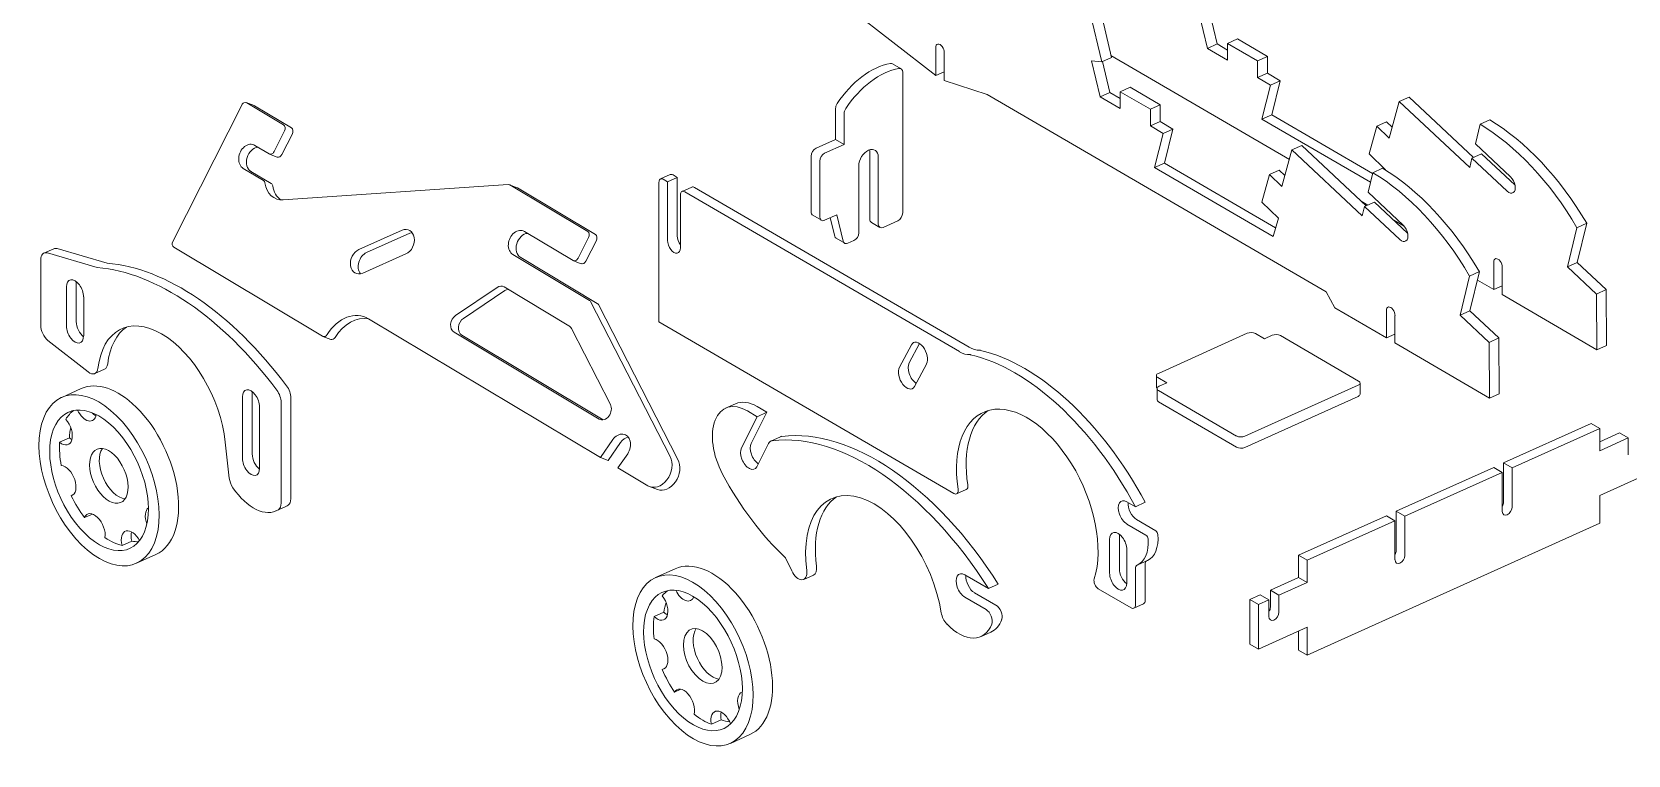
# Model space of a CAD drawing. Header units: millimetres. Extents: x -297 to 307, y 100 to 577.
# Drawn here: x -280.9 to 87.6, y 154 to 321 of the extents above; entities that cross this region are included whole.
import ezdxf

# ---------------------------------------------------------------- set-up
doc = ezdxf.new("R2010")
doc.units = ezdxf.units.MM
doc.header["$MEASUREMENT"] = 0

msp = doc.modelspace()

# ---------------------------------------------------------------- linework, layer by layer
at = {"linetype": 'Continuous', "lineweight": 0, "extrusion": (1.11022e-16, 0.858841, 0.512242)}
for p, q in [((-72.27, 310.9), (-92.09, 326.3)), ((-36.6, 325.3), (-33.95, 314.05)), ((-34.34, 326.32), (-31.7, 315.06)), ((-11.49, 325.5), (-9.54, 317.19)), ((-8.96, 325.32), (-7.29, 318.2)), ((-72.27, 317.34), (-72.27, 310.9)), ((-7.29, 318.2), (-9.54, 317.19)), ((-9.54, 317.19), (-4.89, 314.48)), ((-7.29, 318.2), (-4.89, 316.8)), ((-2.63, 319.36), (-4.89, 318.34)), ((-4.89, 314.48), (-4.89, 318.34)), ((-4.89, 318.34), (2.05, 314.3)), ((-2.63, 319.36), (4.3, 315.32)), ((-82.25, 313.63), (-80.27, 312.47)), ((-70.29, 309.74), (-70.29, 316.18)), ((-33.95, 314.05), (-36.27, 314.33)), ((-36.27, 314.33), (-34.31, 306.02)), ((-31.7, 315.06), (-33.95, 314.05)), ((-33.73, 314.15), (-32.06, 307.03)), ((9.37, 291.54), (-31.81, 315.51)), ((4.3, 315.32), (2.05, 314.3)), ((2.05, 314.3), (2.05, 310.44)), ((4.3, 315.32), (4.3, 311.45)), ((-79.89, 311.68), (-79.89, 279.17)), ((-70.29, 311.79), (-72.27, 310.9)), ((-60.38, 306.55), (-70.29, 309.74)), ((4.3, 311.45), (2.05, 310.44)), ((2.05, 310.44), (5.02, 308.71)), ((4.3, 311.45), (7.28, 309.72)), ((7.28, 309.72), (5.02, 308.71)), ((7.28, 309.72), (5.29, 301.86)), ((17.9, 260.98), (-60.38, 306.55)), ((-32.06, 307.03), (-34.31, 306.02)), ((-34.31, 306.02), (-29.66, 303.31)), ((-32.06, 307.03), (-29.66, 305.64)), ((-27.41, 308.19), (-29.66, 307.17)), ((-29.66, 303.31), (-29.66, 307.17)), ((-29.66, 307.17), (-22.72, 303.14)), ((-27.41, 308.19), (-20.47, 304.15)), ((5.02, 308.71), (3.04, 300.84)), ((37, 305.94), (34.75, 304.92)), ((37, 305.94), (51.85, 292)), ((-248.41, 272.6), (-232.5, 304.09)), ((-229.64, 303.97), (-231.44, 304.66)), ((-231.34, 304.61), (-222.81, 299.5)), ((-229.54, 303.92), (-221.01, 298.81)), ((-95.39, 296.14), (-95.39, 303.32)), ((-20.47, 304.15), (-22.72, 303.14)), ((-22.72, 303.14), (-22.72, 299.27)), ((-20.47, 304.15), (-20.47, 300.29)), ((32.42, 296.43), (34.75, 304.92)), ((34.75, 304.92), (51, 289.68)), ((-93.41, 294.98), (-93.41, 302.17)), ((-20.47, 300.29), (-22.72, 299.27)), ((-22.72, 299.27), (-19.75, 297.54)), ((-20.47, 300.29), (-17.5, 298.56)), ((-17.5, 298.56), (-19.75, 297.54)), ((-17.5, 298.56), (-19.48, 290.69)), ((5.29, 301.86), (3.04, 300.84)), ((3.04, 300.84), (28.09, 286.26)), ((5.29, 301.86), (28.58, 288.31)), ((27.81, 292.86), (29.56, 299.23)), ((31.82, 300.25), (29.56, 299.23)), ((29.56, 299.23), (32.42, 296.43)), ((31.82, 300.25), (33.12, 298.97)), ((52.31, 295.13), (53.39, 299.65)), ((55.65, 300.66), (53.39, 299.65)), ((-222.59, 298.16), (-225.02, 293.35)), ((-220.79, 297.47), (-223.22, 292.66)), ((-99.89, 294.11), (-95.39, 296.14)), ((-97.91, 292.95), (-93.41, 294.98)), ((-95.39, 296.14), (-93.41, 294.98)), ((-19.75, 297.54), (-21.73, 289.68)), ((60.43, 287.5), (52.31, 295.13)), ((-226.18, 292.83), (-229.45, 294.79)), ((-224.28, 292.1), (-226.08, 292.79)), ((-101.02, 279.43), (-101.02, 292.31)), ((-99.04, 278.28), (-99.04, 291.16)), ((-87.51, 277.79), (-87.51, 293.25)), ((-85.52, 276.64), (-85.52, 292.1)), ((7.64, 285.26), (9.98, 293.75)), ((12.23, 294.77), (9.98, 293.75)), ((9.98, 293.75), (26.22, 278.51)), ((12.23, 294.77), (27.08, 280.84)), ((31.6, 289.14), (27.81, 292.86)), ((51, 289.68), (51.52, 291.86)), ((53.77, 292.87), (51.52, 291.86)), ((51.52, 291.86), (59.64, 284.23)), ((53.77, 292.87), (61.44, 285.67)), ((-232.15, 289.46), (-227.5, 286.67)), ((-230.35, 288.77), (-225.69, 285.99)), ((-133.54, 288.05), (-135.79, 287.04)), ((-132.92, 287.97), (-131.93, 287.39)), ((-90.03, 290.07), (-90.03, 274.61)), ((-19.48, 290.69), (-21.73, 289.68)), ((-21.73, 289.68), (5.66, 273.73)), ((-19.48, 290.69), (6.21, 275.74)), ((3.04, 281.7), (4.79, 288.07)), ((7.04, 289.08), (4.79, 288.07)), ((4.79, 288.07), (7.64, 285.26)), ((7.04, 289.08), (8.34, 287.8)), ((27.53, 283.96), (28.62, 288.48)), ((30.87, 289.49), (28.62, 288.48)), ((31.58, 289.07), (31.6, 289.14)), ((-222.91, 282.19), (-170.97, 285.72)), ((-168.9, 285), (-170.7, 285.68)), ((-170.6, 285.64), (-152.62, 274.88)), ((-168.8, 284.95), (-150.82, 274.19)), ((-136.17, 254.04), (-136.17, 286.24)), ((-135.18, 286.96), (-134.18, 286.38)), ((-131.93, 287.39), (-134.18, 286.38)), ((-134.18, 286.38), (-134.18, 272.85)), ((-131.93, 287.39), (-131.93, 273.87)), ((-128.59, 285.17), (-130.84, 284.15)), ((-130.22, 284.07), (-66.8, 247.16)), ((-127.97, 285.09), (-64.55, 248.17)), ((35.66, 276.34), (27.53, 283.96)), ((-131.21, 271.12), (-131.21, 283.36)), ((6.83, 277.98), (3.04, 281.7)), ((27.46, 281.01), (25.97, 281.87)), ((26.22, 278.51), (26.75, 280.69)), ((29, 281.7), (26.75, 280.69)), ((26.75, 280.69), (34.87, 273.07)), ((29, 281.7), (36.67, 274.51)), ((-100.65, 278.64), (-98.67, 277.49)), ((-95.1, 278.76), (-97.91, 277.49)), ((-95.6, 273.83), (-96.63, 278.07)), ((-93.62, 272.67), (-95.1, 278.76)), ((-87.13, 277), (-85.15, 275.85)), ((-81.02, 277.38), (-84.4, 275.86)), ((5.66, 273.73), (6.83, 277.98)), ((35.87, 276.11), (33.47, 277.51)), ((78.02, 276.8), (75.77, 275.78)), ((78.02, 276.8), (75.85, 267.76)), ((-205.46, 270.73), (-195.47, 275.18)), ((-203.65, 270.04), (-193.66, 274.49)), ((-155.99, 268.21), (-167.2, 274.92)), ((-152.4, 273.54), (-154.83, 268.73)), ((-150.6, 272.85), (-153.03, 268.04)), ((-95.26, 273.34), (-93.28, 272.18)), ((-91.15, 272.81), (-92.53, 272.19)), ((75.77, 275.78), (73.6, 266.74)), ((-275.89, 270.93), (-278.14, 269.91)), ((-277.34, 269.94), (-265.84, 266.56)), ((-275.09, 270.96), (-263.59, 267.57)), ((-213.84, 250.71), (-248.19, 271.26)), ((-194.57, 269.73), (-204.56, 265.28)), ((-169.89, 269.58), (-152.21, 259)), ((-278.89, 253.27), (-278.89, 268.33)), ((-168.09, 268.89), (-150.41, 258.31)), ((-154.09, 267.47), (-155.9, 268.16)), ((53.25, 265.63), (50.99, 264.62)), ((53.25, 265.63), (51.07, 256.59)), ((56.55, 267.81), (56.55, 261.5)), ((58.53, 260.34), (58.53, 266.65)), ((75.85, 267.76), (73.6, 266.74)), ((73.6, 266.74), (80.29, 260.46)), ((75.85, 267.76), (82.54, 261.48)), ((-272.95, 253.09), (-272.95, 262.11)), ((-270.7, 254.11), (-270.7, 263.12)), ((-183.11, 255.53), (-173.54, 261.96)), ((-171.89, 262.09), (-156.95, 253.15)), ((50.99, 264.62), (48.82, 255.57)), ((56.55, 261.5), (52.78, 263.69)), ((58.53, 262.39), (56.55, 261.5)), ((-268.98, 259.8), (-268.98, 250.78)), ((-181.31, 254.84), (-171.73, 261.27)), ((-151.95, 258.71), (-133.59, 222.98)), ((-150.15, 258.03), (-131.78, 222.29)), ((19.89, 257.25), (17.9, 260.98)), ((80.33, 247.55), (58.53, 260.34)), ((82.54, 261.48), (80.29, 260.46)), ((80.29, 260.46), (80.33, 247.55)), ((82.54, 261.48), (82.59, 248.57)), ((-149.66, 222.73), (-203.2, 254.76)), ((31.78, 250.33), (19.89, 257.25)), ((31.78, 256.64), (31.78, 250.33)), ((33.76, 249.18), (33.76, 255.49)), ((51.07, 256.59), (48.82, 255.57)), ((48.82, 255.57), (55.51, 249.3)), ((51.07, 256.59), (57.76, 250.31)), ((-211.94, 249.97), (-213.74, 250.66)), ((-149.95, 231.59), (-183.48, 251.65)), ((-149.02, 231.42), (-181.68, 250.97)), ((-156.39, 252.53), (-147.37, 234.98)), ((-68.08, 214.4), (-136.17, 254.04)), ((-20.87, 242.15), (-0.38, 251.39)), ((1.53, 251.33), (3.61, 250.12)), ((3.61, 250.12), (5.41, 250.93)), ((7.31, 250.87), (25.35, 240.37)), ((33.76, 251.22), (31.78, 250.33)), ((-267.96, 242.46), (-277.22, 249.76)), ((-80.67, 243.56), (-77.88, 248.76)), ((-78.42, 244.57), (-76.02, 249.04)), ((55.56, 236.38), (33.76, 249.18)), ((57.76, 250.31), (55.51, 249.3)), ((55.51, 249.3), (55.56, 236.38)), ((57.76, 250.31), (57.81, 237.4)), ((82.59, 248.57), (80.33, 247.55)), ((-74.38, 244.3), (-77.17, 239.1)), ((-264.16, 243.1), (-266.41, 242.08)), ((-21.33, 241.63), (-21.33, 239.06)), ((-20.99, 241.18), (-18.91, 239.97)), ((-20.72, 239.15), (-18.91, 239.97)), ((25.69, 239.91), (25.69, 237.34)), ((-274.05, 236.6), (-269.55, 238.63)), ((-232.32, 222.53), (-232.32, 236.7)), ((-230.07, 223.55), (-230.07, 237.72)), ((-221.15, 236.46), (-221.15, 213.19)), ((-21.17, 238.63), (-21.17, 236.06)), ((-20.84, 238.18), (-2.8, 227.68)), ((-0.9, 227.62), (25.23, 239.39)), ((-0.9, 225.04), (25.23, 236.82)), ((57.81, 237.4), (55.56, 236.38)), ((-228.36, 234.4), (-228.36, 220.23)), ((-223.4, 235.45), (-223.4, 212.18)), ((-118.53, 235.13), (-120.78, 234.11)), ((-115.76, 233.47), (-113.48, 232.14)), ((-111.23, 233.16), (-114.87, 225.98)), ((-113.51, 234.48), (-111.23, 233.16)), ((-111.23, 233.16), (-113.48, 232.14)), ((-20.84, 235.6), (-2.8, 225.1)), ((-113.48, 232.14), (-117.13, 224.97)), ((79.07, 230.6), (58.8, 221.46)), ((81.05, 229.44), (60.79, 220.31)), ((81.05, 229.44), (79.07, 230.6)), ((81.05, 224.29), (81.05, 229.44)), ((-274.53, 226.24), (-272.28, 227.25)), ((-235.38, 217.98), (-236.28, 226.27)), ((-146.82, 226.85), (-149.66, 222.73)), ((-145.02, 226.16), (-147.86, 222.04)), ((-113.6, 220.57), (-110.85, 225.97)), ((-108.07, 227.52), (-110.32, 226.51)), ((85.59, 228.38), (81.05, 226.34)), ((87.57, 227.23), (81.05, 224.29)), ((87.57, 227.23), (85.59, 228.38)), ((87.57, 227.23), (87.57, 223.36)), ((-147.86, 222.04), (-149.66, 222.73)), ((-145.63, 220.32), (-143.38, 223.58)), ((60.79, 220.31), (58.8, 221.46)), ((58.8, 221.46), (58.8, 212.44)), ((-138.75, 216.21), (-145.63, 220.32)), ((56.55, 220.44), (34.03, 210.29)), ((58.53, 219.29), (36.01, 209.14)), ((58.53, 219.29), (56.55, 220.44)), ((58.53, 219.29), (58.53, 210.27)), ((60.79, 220.31), (60.79, 211.29)), ((81.05, 213.98), (92.32, 219.06)), ((-271.83, 213.88), (-271.55, 214.01)), ((-136.54, 215.32), (-138.34, 216)), ((-65.21, 215.34), (-67.46, 214.32)), ((81.05, 207.54), (81.05, 213.98)), ((-222.29, 211.4), (-224.54, 210.39)), ((-26.17, 211.36), (-28.15, 212.51)), ((-23.92, 212.37), (-26.17, 211.36)), ((36.01, 209.14), (34.03, 210.29)), ((34.03, 210.29), (34.03, 201.27)), ((-268.77, 208.83), (-266.93, 209.66)), ((-28.15, 207.36), (-23.73, 204.78)), ((-25.9, 208.37), (-21.48, 205.8)), ((11.51, 200.14), (31.78, 209.28)), ((13.49, 198.99), (33.76, 208.12)), ((13.49, 177.09), (81.05, 207.54)), ((33.76, 208.12), (31.78, 209.28)), ((33.76, 208.12), (33.76, 199.11)), ((36.01, 209.14), (36.01, 200.12)), ((-260.11, 202.42), (-257.86, 203.43)), ((-32.12, 196.05), (-32.12, 203.78)), ((-29.87, 197.06), (-29.87, 204.79)), ((-256.79, 198.31), (-252.29, 200.34)), ((-105.5, 196.52), (-106.93, 199.56)), ((-28.15, 201.47), (-28.15, 193.74)), ((13.49, 198.99), (11.51, 200.14)), ((11.51, 194.99), (11.51, 200.14)), ((-136.94, 195), (-132.44, 197.03)), ((-100.5, 195.58), (-102.75, 194.56)), ((-60.08, 192.44), (-65.58, 195.64)), ((-26.17, 197.06), (-26.17, 188.72)), ((-23.36, 198.95), (-25.61, 197.93)), ((-23.92, 198.08), (-23.92, 189.74)), ((13.49, 193.83), (13.49, 198.99)), ((-57.83, 193.46), (-60.08, 192.44)), ((-27.16, 188.01), (-34.74, 192.42)), ((4.99, 192.05), (11.51, 194.99)), ((4.99, 192.05), (4.99, 188.19)), ((6.97, 190.9), (4.99, 192.05)), ((6.97, 190.9), (13.49, 193.83)), ((13.49, 193.83), (11.51, 194.99)), ((-65.58, 190.49), (-60.63, 187.61)), ((-63.33, 191.5), (-58.38, 188.62)), ((-24.3, 188.95), (-26.55, 187.93)), ((0.25, 189.91), (2.66, 191)), ((2.23, 188.76), (0.25, 189.91)), ((0.25, 179.61), (0.25, 189.91)), ((2.23, 188.76), (4.65, 189.85)), ((2.23, 178.45), (2.23, 188.76)), ((4.65, 189.85), (2.66, 191)), ((4.65, 189.85), (4.65, 185.98)), ((6.97, 190.9), (6.97, 187.03)), ((-137.28, 185.97), (-135.03, 186.99)), ((-59.56, 182.37), (-61.81, 181.36)), ((13.49, 183.53), (2.23, 178.45)), ((11.51, 178.24), (11.51, 182.63)), ((13.49, 177.09), (13.49, 183.53)), ((2.23, 178.45), (0.25, 179.61)), ((13.49, 177.09), (11.51, 178.24)), ((-135.39, 173.8), (-134.74, 174.09)), ((-132.58, 168.52), (-131.08, 169.2)), ((-124.07, 161.13), (-121.82, 162.14)), ((-119.68, 156.71), (-115.18, 158.74))]:
    msp.add_line(p, q, dxfattribs=at)
at = {"linetype": 'Continuous', "lineweight": 0}
for centre, major_axis, ratio, start_param, end_param in [((-71.28, 316.76), (-0.62, 1.37), 0.567369, -2.242164, 0.899429), ((53.21, 254.67), (21.57, -47.86), 0.567369, 1.762081, 2.464912), ((55.46, 255.68), (21.57, -47.86), 0.567369, 1.762081, 2.464912), ((-230.8, 292.13), (1.07, 2.8), 0.765394, -0.134021, 3.007572), ((-229, 291.44), (1.07, 2.8), 0.765394, 0.344561, 3.007572), ((-87.78, 291.08), (1.51, 2.59), 0.644749, -0.836416, 2.305176), ((-89.76, 292.23), (1.51, 2.59), 0.644749, -0.836416, -0.634513), ((28.44, 243.5), (21.57, -47.86), 0.567369, 1.762081, 2.464912), ((30.69, 244.51), (21.57, -47.86), 0.567369, 1.762081, 2.464912), ((60.04, 285.87), (0.92, -2.05), 0.567369, -0.938855, 2.202738), ((-222.31, 288.17), (-2.19, -5.74), 0.765394, -0.933204, 0.339831), ((-220.5, 287.48), (-2.19, -5.74), 0.765394, -0.933204, -0.206589), ((-168.55, 272.25), (1.07, 2.8), 0.765394, -0.134021, 3.007572), ((-166.74, 271.56), (1.07, 2.8), 0.765394, 0.344561, 3.007572), ((-132.7, 271.99), (0.92, -2.05), 0.567369, -2.242164, 0.899429), ((-130.45, 273), (0.92, -2.05), 0.567369, -2.242164, -1.212582), ((35.26, 274.7), (0.92, -2.05), 0.567369, -0.938855, 2.202738), ((57.54, 267.23), (-0.62, 1.37), 0.567369, -2.242164, 0.899429), ((-250.98, 231.93), (-9.25, 20.51), 0.567369, -2.091735, 0.753314), ((-207.24, 246.76), (3.21, 8.41), 0.765394, -0.134021, 1.332587), ((-205.43, 246.07), (3.21, 8.41), 0.765394, 0.14052, 1.332587), ((32.77, 256.06), (-0.62, 1.37), 0.567369, -2.242164, 0.899429), ((-248.73, 232.94), (-9.25, 20.51), 0.567369, 0.09691, 0.753314), ((-66.8, 254.36), (3.45, -7.65), 0.567369, -0.671368, -0.221196), ((-64.55, 255.38), (3.45, -7.65), 0.567369, -0.671368, -0.221196), ((-260.92, 219.48), (-8.63, 19.14), 0.567369, -0.967327, 0), ((-19.98, 241.63), (-1.35, 0), 0.512242, -0.84915, 0.721647), ((24.34, 239.91), (1.35, 0), 0.512242, -0.84915, 0.721647), ((-265.42, 217.45), (-8.63, 19.14), 0.567369, -0.9673266701833629, 5.315858636996223), ((-19.98, 239.06), (-1.35, 0), 0.512242, 0, 0.505106), ((-19.82, 238.63), (-1.35, 0), 0.512242, -0.84915, 0.721647), ((-19.82, 236.06), (-1.35, 0), 0.512242, 0, 0.721647), ((24.34, 237.34), (1.35, 0), 0.512242, -0.84915, 0), ((-265.42, 217.45), (-7.09, 15.73), 0.567369, -0.9673266701833647, 5.315858636996222), ((-263.17, 218.47), (-7.09, 15.73), 0.567369, 0.126544, 0.385648), ((-268.53, 234.66), (1.54, -3.42), 0.567369, -1.53805, 0.708014), ((-266.28, 235.68), (1.54, -3.42), 0.567369, -0.985371, -0.619402), ((-260.92, 219.48), (8.63, -19.14), 0.567369, 0, 2.174266), ((-51.13, 210.6), (-10.17, 22.56), 0.567369, -2.574285, 1.112808), ((-48.88, 211.62), (-10.17, 22.56), 0.567369, 0.088076, 1.112808), ((-274.07, 229.13), (1.54, -3.42), 0.567369, -0.858416, 2.065355), ((-260.92, 219.48), (7.09, -15.73), 0.567369, -2.492901, -2.320301), ((-259.85, 230.7), (1.54, -3.42), 0.567369, -1.176494, -0.99425), ((-145.1, 225.21), (1.07, 2.8), 0.765394, -1.87935, 1.262243), ((-263.17, 218.47), (7.09, -15.73), 0.567369, -2.320301, -1.970547), ((-271.82, 230.15), (1.54, -3.42), 0.567369, -0.858416, -0.619402), ((-263.17, 218.47), (-2.77, 6.15), 0.567369, -0.9673266701833585, 5.315858636996228), ((-260.92, 219.48), (-2.77, 6.15), 0.567369, 0.328398, 2.813195), ((-143.3, 224.53), (-1.07, -2.8), 0.765394, -2.707693, -1.87935), ((-115.36, 222.77), (1.23, -2.73), 0.567369, -2.713403, 0.42819), ((-113.11, 223.78), (1.23, -2.73), 0.567369, -2.713403, -0.733974), ((-1.79, 228.14), (1.35, 0), 0.512242, -2.419946, -0.84915), ((-1.79, 225.56), (1.35, 0), 0.512242, -2.419946, -0.84915), ((-273.23, 217.36), (1.54, -3.42), 0.567369, -0.073018, 2.850753), ((-263.17, 218.47), (7.09, -15.73), 0.567369, -1.534903, -1.185148), ((-86.45, 191.35), (-9.86, 21.88), 0.567369, -2.021562, 1.08422), ((-266.49, 206.23), (-1.54, 3.42), 0.567369, -2.429212, 0.494559), ((-252.27, 207.8), (-1.54, 3.42), 0.567369, 0.117983, 1.448607), ((-84.2, 192.37), (-9.86, 21.88), 0.567369, 0.090836, 1.08422), ((-28.15, 209.94), (-1.23, 2.73), 0.567369, -0.671368, 2.470225), ((-25.9, 210.95), (1.23, -2.73), 0.567369, -2.339481, -0.671368), ((57.68, 211.93), (0.75, 1.3), 0.644749, -1.543945, -0.836416), ((59.66, 210.78), (-0.75, -1.3), 0.644749, -0.836416, 2.305176), ((-260.92, 219.48), (7.09, -15.73), 0.567369, -1.105155, -1.065589), ((-263.17, 218.47), (7.09, -15.73), 0.567369, -0.749505, -0.39975), ((-257.81, 202.27), (-1.54, 3.42), 0.567369, -1.452426, 1.279957), ((-255.56, 203.29), (1.54, -3.42), 0.567369, -2.52219, -1.861636), ((-260.92, 219.48), (7.09, -15.73), 0.567369, -0.39975, -0.255173), ((-128.31, 175.86), (-8.63, 19.14), 0.567369, -1.063164, 5.220021), ((-123.81, 177.89), (-8.63, 19.14), 0.567369, -1.063164, 0), ((-65.58, 193.07), (-1.23, 2.73), 0.567369, -0.671368, 2.470225), ((-63.33, 194.08), (1.23, -2.73), 0.567369, -2.339481, -0.671368), ((-25.18, 196.49), (-0.62, 1.37), 0.567369, -0.032513, 0.899429), ((-22.93, 197.5), (-0.62, 1.37), 0.567369, 0.088653, 0.899429), ((-128.31, 175.86), (-7.09, 15.73), 0.567369, -1.063164, 5.220021), ((-126.06, 176.87), (-7.09, 15.73), 0.567369, 0.126544, 0.289811), ((-130.43, 193.1), (1.54, -3.42), 0.567369, -1.521236, 0.519223), ((-136.59, 188.66), (1.54, -3.42), 0.567369, -0.954253, 1.969518), ((-123.81, 177.89), (7.09, -15.73), 0.567369, -2.592221, -2.416139), ((-123.81, 177.89), (8.63, -19.14), 0.567369, 0, 2.078429), ((-126.06, 176.87), (7.09, -15.73), 0.567369, -2.416139, -2.066384), ((-134.34, 189.68), (1.54, -3.42), 0.567369, -0.954253, -0.619402), ((-136.58, 177.32), (1.54, -3.42), 0.567369, -0.168855, 2.754916), ((-126.06, 176.87), (-2.77, 6.15), 0.567369, -1.063164, 5.220021), ((-123.81, 177.89), (-2.77, 6.15), 0.567369, 0.328398, 2.813195), ((-126.06, 176.87), (7.09, -15.73), 0.567369, -1.630741, -1.280986), ((-130.41, 165.71), (-1.54, 3.42), 0.567369, -2.52505, 0.398721), ((-115.53, 165.09), (-1.54, 3.42), 0.567369, -0.070564, 1.473836), ((-126.06, 176.87), (7.09, -15.73), 0.567369, -0.845342, -0.495588), ((-121.69, 160.65), (-1.54, 3.42), 0.567369, -1.659153, 1.18412), ((-119.44, 161.66), (1.54, -3.42), 0.567369, -2.52219, -1.957473), ((-123.81, 177.89), (7.09, -15.73), 0.567369, -0.495588, -0.314663)]:
    msp.add_ellipse(centre, major_axis=major_axis, ratio=ratio, start_param=start_param, end_param=end_param, dxfattribs=at)
at = {"linetype": 'Continuous', "lineweight": 0, "extrusion": (-1.04182e-16, 3.17569e-16, -1)}
for centre, major_axis, start_param, end_param in [((-85.82, 297.26), (9.06, 15.56), -1.483894, -0.504554), ((-83.84, 296.11), (9.06, 15.56), -1.483894, -0.504554), ((-92.53, 273.48), (-0.75, -1.3), -0.73438, 0.591438)]:
    msp.add_ellipse(centre, major_axis=major_axis, ratio=0.644749, start_param=start_param, end_param=end_param, dxfattribs=at)
at = {"linetype": 'Continuous', "lineweight": 0, "extrusion": (-1.80084e-16, 2.9752e-16, -1)}
msp.add_ellipse((-83, 312.33), major_axis=(0.75, 1.3), ratio=0.644749, start_param=-0.504554, end_param=0, dxfattribs=at)
at = {"linetype": 'Continuous', "lineweight": 0, "extrusion": (-8.41335e-17, 2.41667e-16, -1)}
msp.add_ellipse((-81.02, 311.18), major_axis=(0.75, 1.3), ratio=0.644749, start_param=-0.504554, end_param=0.836416, dxfattribs=at)
at = {"linetype": 'Continuous', "lineweight": 0, "extrusion": (4.57341e-17, 4.19554e-17, -1)}
msp.add_ellipse((-231.81, 303.68), major_axis=(0.373, 0.976), ratio=0.765394, start_param=-1.436776, end_param=0.134021, dxfattribs=at)
at = {"linetype": 'Continuous', "lineweight": 0, "extrusion": (1.37202e-16, 1.25866e-16, -1)}
msp.add_ellipse((-230.01, 302.99), major_axis=(0.373, 0.976), ratio=0.765394, start_param=0, end_param=0.134021, dxfattribs=at)
at = {"linetype": 'Continuous', "lineweight": 0, "extrusion": (-1.36047e-16, 2.07656e-16, -1)}
for centre in [(-94.26, 303.83), (-92.28, 302.67)]:
    msp.add_ellipse(centre, major_axis=(0.75, 1.3), ratio=0.644749, start_param=-2.305176, end_param=-1.483894, dxfattribs=at)
at = {"linetype": 'Continuous', "lineweight": 0, "extrusion": (1.76813e-16, 2.29582e-16, -1)}
for centre in [(-223.28, 298.57), (-221.48, 297.89)]:
    msp.add_ellipse(centre, major_axis=(0.373, 0.976), ratio=0.765394, start_param=0.134021, end_param=1.704817, dxfattribs=at)
at = {"linetype": 'Continuous', "lineweight": 0, "extrusion": (2.73626e-17, 2.27237e-16, -1)}
for centre, start_param, end_param in [((-225.71, 293.76), -1.436776, 0.134021), ((-223.91, 293.07), -1.436776, 0), ((-211.57, 250.95), -1.332587, 0)]:
    msp.add_ellipse(centre, major_axis=(-0.373, -0.976), ratio=0.765394, start_param=start_param, end_param=end_param, dxfattribs=at)
at = {"linetype": 'Continuous', "lineweight": 0, "extrusion": (1.57555e-17, 2.47753e-16, -1)}
for centre in [(-99.89, 292.82), (-97.91, 291.67)]:
    msp.add_ellipse(centre, major_axis=(0.75, 1.3), ratio=0.644749, start_param=-2.305176, end_param=-0.73438, dxfattribs=at)
at = {"linetype": 'Continuous', "lineweight": 0, "extrusion": (6.05739e-17, 2.70865e-16, -1)}
msp.add_ellipse((-132.92, 286.68), major_axis=(-0.62, 1.37), ratio=0.567369, start_param=0, end_param=0.671368, dxfattribs=at)
at = {"linetype": 'Continuous', "lineweight": 0, "extrusion": (-9.00345e-17, 1.53229e-16, -1)}
for centre in [(-227.97, 285.75), (-226.16, 285.06)]:
    msp.add_ellipse(centre, major_axis=(0.373, 0.976), ratio=0.765394, start_param=0.134021, end_param=0.933204, dxfattribs=at)
at = {"linetype": 'Continuous', "lineweight": 0, "extrusion": (1.36813e-17, 1.13618e-16, -1)}
msp.add_ellipse((-171.07, 284.71), major_axis=(0.373, 0.976), ratio=0.765394, start_param=-0.339831, end_param=0.134021, dxfattribs=at)
at = {"linetype": 'Continuous', "lineweight": 0, "extrusion": (-7.02294e-17, 2.05087e-16, -1)}
msp.add_ellipse((-169.27, 284.02), major_axis=(0.373, 0.976), ratio=0.765394, start_param=0, end_param=0.134021, dxfattribs=at)
at = {"linetype": 'Continuous', "lineweight": 0, "extrusion": (1.06198e-16, 1.69651e-16, -1)}
for centre, major_axis, start_param, end_param in [((-135.18, 285.67), (-0.62, 1.37), -0.899429, 0.671368), ((-228.09, 236.56), (-1.23, 2.73), -0.899429, -0.81203), ((-233.42, 217.22), (-1.23, 2.73), -1.869642, -1.049858), ((-24.91, 190.31), (0.62, -1.37), -0.899429, 0)]:
    msp.add_ellipse(centre, major_axis=major_axis, ratio=0.567369, start_param=start_param, end_param=end_param, dxfattribs=at)
at = {"linetype": 'Continuous', "lineweight": 0, "extrusion": (2.40191e-16, 4.12721e-16, -1)}
for centre, major_axis, start_param, end_param in [((-130.22, 282.78), (-0.62, 1.37), -0.899429, 0.671368), ((-248.45, 198.39), (-29.8, 66.12), 0.299799, 1.197493), ((-246.2, 199.41), (-29.8, 66.12), 0.299799, 1.197493)]:
    msp.add_ellipse(centre, major_axis=major_axis, ratio=0.567369, start_param=start_param, end_param=end_param, dxfattribs=at)
at = {"linetype": 'Continuous', "lineweight": 0, "extrusion": (1.0869e-16, 2.31664e-16, -1)}
for centre, major_axis, start_param, end_param in [((-127.97, 283.8), (-0.62, 1.37), 0, 0.671368), ((-61.71, 246.07), (-0.62, 1.37), 0.221196, 0.408105), ((-63.96, 245.06), (-0.62, 1.37), 0.221196, 0.408105), ((-229.78, 222.01), (5.24, -11.62), -0.079644, 1.27195), ((-68.08, 215.69), (0.62, -1.37), -1.112808, 0.671368)]:
    msp.add_ellipse(centre, major_axis=major_axis, ratio=0.567369, start_param=start_param, end_param=end_param, dxfattribs=at)
at = {"linetype": 'Continuous', "lineweight": 0, "extrusion": (-4.00973e-17, 1.51803e-16, -1)}
msp.add_ellipse((-99.89, 279.94), major_axis=(-0.75, -1.3), ratio=0.644749, start_param=0, end_param=0.836416, dxfattribs=at)
at = {"linetype": 'Continuous', "lineweight": 0, "extrusion": (-6.0146e-17, 2.27704e-16, -1)}
msp.add_ellipse((-97.91, 278.78), major_axis=(-0.75, -1.3), ratio=0.644749, start_param=-0.73438, end_param=0.836416, dxfattribs=at)
at = {"linetype": 'Continuous', "lineweight": 0, "extrusion": (-1.39986e-16, 1.45717e-16, -1)}
msp.add_ellipse((-86.38, 278.3), major_axis=(-0.75, -1.3), ratio=0.644749, start_param=0, end_param=0.836416, dxfattribs=at)
at = {"linetype": 'Continuous', "lineweight": 0, "extrusion": (-3.22196e-17, 2.75679e-16, -1)}
msp.add_ellipse((-84.4, 277.14), major_axis=(-0.75, -1.3), ratio=0.644749, start_param=-0.73438, end_param=0.836416, dxfattribs=at)
at = {"linetype": 'Continuous', "lineweight": 0, "extrusion": (-1.08121e-16, 2.55631e-16, -1)}
msp.add_ellipse((-81.02, 278.67), major_axis=(-0.75, -1.3), ratio=0.644749, start_param=-2.305176, end_param=-0.73438, dxfattribs=at)
at = {"linetype": 'Continuous', "lineweight": 0, "extrusion": (1.63131e-16, 1.15963e-16, -1)}
msp.add_ellipse((-195.02, 272.45), major_axis=(1.07, 2.8), ratio=0.765394, start_param=-0.651377, end_param=2.490215, dxfattribs=at)
at = {"linetype": 'Continuous', "lineweight": 0, "extrusion": (3.49201e-17, 4.02616e-16, -1)}
msp.add_ellipse((-193.21, 271.76), major_axis=(1.07, 2.8), ratio=0.765394, start_param=-0.651377, end_param=-0.4339, dxfattribs=at)
at = {"linetype": 'Continuous', "lineweight": 0, "extrusion": (2.40918e-16, 8.62558e-17, -1)}
for centre in [(-153.09, 273.95), (-151.29, 273.26)]:
    msp.add_ellipse(centre, major_axis=(0.373, 0.976), ratio=0.765394, start_param=0.134021, end_param=1.704817, dxfattribs=at)
at = {"linetype": 'Continuous', "lineweight": 0, "extrusion": (7.98403e-17, 8.19869e-17, -1)}
msp.add_ellipse((-94.51, 274.63), major_axis=(-0.75, -1.3), ratio=0.644749, start_param=0, end_param=0.591438, dxfattribs=at)
at = {"linetype": 'Continuous', "lineweight": 0, "extrusion": (-1.1206e-16, 1.93692e-16, -1)}
for centre, end_param in [((-91.15, 274.1), -0.73438), ((34.89, 199.61), 0.836416)]:
    msp.add_ellipse(centre, major_axis=(-0.75, -1.3), ratio=0.644749, start_param=-2.305176, end_param=end_param, dxfattribs=at)
at = {"linetype": 'Continuous', "lineweight": 0, "extrusion": (5.80823e-17, 2.08852e-16, -1)}
msp.add_ellipse((-276.91, 267.18), major_axis=(-1.23, 2.73), ratio=0.567369, start_param=-0.899429, end_param=0.453617, dxfattribs=at)
at = {"linetype": 'Continuous', "lineweight": 0, "extrusion": (7.47494e-18, 1.8604e-16, -1)}
msp.add_ellipse((-274.66, 268.19), major_axis=(-1.23, 2.73), ratio=0.567369, start_param=0, end_param=0.453617, dxfattribs=at)
at = {"linetype": 'Continuous', "lineweight": 0, "extrusion": (-4.69014e-18, 2.989e-16, -1)}
msp.add_ellipse((-247.72, 272.19), major_axis=(-0.373, -0.976), ratio=0.765394, start_param=0.134021, end_param=1.704817, dxfattribs=at)
at = {"linetype": 'Continuous', "lineweight": 0, "extrusion": (1.31078e-16, 1.87627e-16, -1)}
for centre, major_axis, start_param, end_param in [((-205.01, 268.01), (-1.07, -2.8), -0.651377, 2.490215), ((-134.93, 219.52), (-1.61, -4.2), -2.539815, 0)]:
    msp.add_ellipse(centre, major_axis=major_axis, ratio=0.765394, start_param=start_param, end_param=end_param, dxfattribs=at)
at = {"linetype": 'Continuous', "lineweight": 0, "extrusion": (9.14682e-17, 8.39107e-17, -1)}
msp.add_ellipse((-203.21, 267.32), major_axis=(1.07, 2.8), ratio=0.765394, start_param=-2.707693, end_param=-0.651377, dxfattribs=at)
at = {"linetype": 'Continuous', "lineweight": 0, "extrusion": (1.11273e-16, 1.35769e-16, -1)}
for centre, major_axis, start_param, end_param in [((-155.52, 269.14), (-0.373, -0.976), -1.436776, 0.134021), ((-172.9, 260.09), (0.8, 2.1), -0.82605, 0.134021), ((-171.1, 259.4), (0.8, 2.1), -0.82605, -0.420413)]:
    msp.add_ellipse(centre, major_axis=major_axis, ratio=0.765394, start_param=start_param, end_param=end_param, dxfattribs=at)
at = {"linetype": 'Continuous', "lineweight": 0, "extrusion": (-3.81766e-17, 1.33424e-16, -1)}
msp.add_ellipse((-153.72, 268.45), major_axis=(-0.373, -0.976), ratio=0.765394, start_param=-1.436776, end_param=0, dxfattribs=at)
at = {"linetype": 'Continuous', "lineweight": 0, "extrusion": (3.33931e-16, 2.72305e-16, -1)}
for centre, major_axis in [((-270.97, 260.95), (-1.23, 2.73)), ((-270.97, 251.94), (1.23, -2.73)), ((-30.14, 202.62), (-1.23, 2.73))]:
    msp.add_ellipse(centre, major_axis=major_axis, ratio=0.567369, start_param=-0.899429, end_param=2.242164, dxfattribs=at)
at = {"linetype": 'Continuous', "lineweight": 0, "extrusion": (3.06136e-16, 1.98885e-16, -1)}
for centre, major_axis, start_param, end_param in [((-268.71, 261.97), (-1.23, 2.73), -0.899429, -0.81203), ((-228.09, 222.39), (-1.23, 2.73), -2.329562, -0.899429), ((-27.32, 207.74), (3.96, -8.79), -1.00622, 0), ((-101.73, 198.31), (1.23, -2.73), -1.08422, 0)]:
    msp.add_ellipse(centre, major_axis=major_axis, ratio=0.567369, start_param=start_param, end_param=end_param, dxfattribs=at)
at = {"linetype": 'Continuous', "lineweight": 0, "extrusion": (1.24955e-16, 2.49387e-16, -1)}
for centre in [(-152.68, 258.07), (-150.88, 257.38)]:
    msp.add_ellipse(centre, major_axis=(0.373, 0.976), ratio=0.765394, start_param=0.134021, end_param=0.601777, dxfattribs=at)
at = {"linetype": 'Continuous', "lineweight": 0, "extrusion": (-1.41892e-16, 1.73034e-16, -1)}
for centre in [(-182.47, 253.65), (-180.67, 252.97)]:
    msp.add_ellipse(centre, major_axis=(-0.8, -2.1), ratio=0.765394, start_param=0.134021, end_param=2.315543, dxfattribs=at)
at = {"linetype": 'Continuous', "lineweight": 0, "extrusion": (3.31439e-16, 2.10291e-16, -1)}
msp.add_ellipse((-276.91, 252.12), major_axis=(-1.23, 2.73), ratio=0.567369, start_param=-2.313145, end_param=-0.899429, dxfattribs=at)
at = {"linetype": 'Continuous', "lineweight": 0, "extrusion": (2.35208e-16, 2.88694e-16, -1)}
for centre, major_axis, start_param, end_param in [((-268.71, 252.95), (-1.23, 2.73), -2.329562, -0.899429), ((-78.92, 241.33), (1.23, -2.73), -0.410736, 2.730856)]:
    msp.add_ellipse(centre, major_axis=major_axis, ratio=0.567369, start_param=start_param, end_param=end_param, dxfattribs=at)
at = {"linetype": 'Continuous', "lineweight": 0, "extrusion": (3.34865e-17, 1.65476e-16, -1)}
for centre, major_axis, start_param in [((-213.37, 251.64), (-0.373, -0.976), -1.332587), ((-136.73, 220.21), (-1.61, -4.2), -2.539815)]:
    msp.add_ellipse(centre, major_axis=major_axis, ratio=0.765394, start_param=start_param, end_param=0.134021, dxfattribs=at)
at = {"linetype": 'Continuous', "lineweight": 0, "extrusion": (3.96103e-17, 1.03716e-16, -1)}
msp.add_ellipse((-157.96, 251.15), major_axis=(0.8, 2.1), ratio=0.765394, start_param=0.134021, end_param=0.601777, dxfattribs=at)
at = {"linetype": 'Continuous', "lineweight": 0, "extrusion": (-5.55112e-17, -1.11022e-16, -1)}
for centre in [(0.51, 250.87), (6.3, 250.41)]:
    msp.add_ellipse(centre, major_axis=(-1.35, 0), ratio=0.512242, start_param=0.84915, end_param=2.419946, dxfattribs=at)
at = {"linetype": 'Continuous', "lineweight": 0, "extrusion": (2.83324e-16, 2.49493e-16, -1)}
msp.add_ellipse((-76.13, 246.53), major_axis=(-1.23, 2.73), ratio=0.567369, start_param=-0.410736, end_param=2.730856, dxfattribs=at)
at = {"linetype": 'Continuous', "lineweight": 0, "extrusion": (-1.39364e-16, 2.41631e-16, -1)}
for centre in [(-51.65, 191.73), (-53.91, 190.72)]:
    msp.add_ellipse(centre, major_axis=(24.65, -54.67), ratio=0.567369, start_param=-2.733488, end_param=-1.694839, dxfattribs=at)
at = {"linetype": 'Continuous', "lineweight": 0, "extrusion": (1.84601e-16, 2.65882e-16, -1)}
msp.add_ellipse((-267.65, 244.82), major_axis=(1.23, -2.73), ratio=0.567369, start_param=-0.753314, end_param=0.828447, dxfattribs=at)
at = {"linetype": 'Continuous', "lineweight": 0, "extrusion": (1.59297e-16, 2.54476e-16, -1)}
for centre, major_axis, start_param in [((-265.39, 245.83), (1.23, -2.73), -0.753314), ((-64.68, 193.74), (5.12, -11.37), -0.515643)]:
    msp.add_ellipse(centre, major_axis=major_axis, ratio=0.567369, start_param=start_param, end_param=0, dxfattribs=at)
at = {"linetype": 'Continuous', "lineweight": 0, "extrusion": (2.32716e-16, 2.26681e-16, -1)}
msp.add_ellipse((-76.67, 242.34), major_axis=(-1.23, 2.73), ratio=0.567369, start_param=-2.415518, end_param=-0.410736, dxfattribs=at)
at = {"linetype": 'Continuous', "lineweight": 0, "extrusion": (2.85815e-16, 3.11506e-16, -1)}
msp.add_ellipse((-230.34, 235.55), major_axis=(-1.23, 2.73), ratio=0.567369, start_param=-0.899429, end_param=2.242164, dxfattribs=at)
at = {"linetype": 'Continuous', "lineweight": 0, "extrusion": (-6.34527e-17, 2.75849e-16, -1)}
for centre in [(-225.38, 236.6), (-223.13, 237.62)]:
    msp.add_ellipse(centre, major_axis=(1.23, -2.73), ratio=0.567369, start_param=-1.9441, end_param=-0.899429, dxfattribs=at)
at = {"linetype": 'Continuous', "lineweight": 0, "extrusion": (7.92206e-17, 2.07432e-16, -1)}
msp.add_ellipse((-148.94, 233.59), major_axis=(-0.8, -2.1), ratio=0.765394, start_param=-2.539815, end_param=0.134021, dxfattribs=at)
at = {"linetype": 'Continuous', "lineweight": 0, "extrusion": (-9.37397e-17, 1.40416e-16, -1)}
msp.add_ellipse((-115.76, 222.97), major_axis=(-5.02, 11.14), ratio=0.567369, start_param=-1.683716, end_param=0.671368, dxfattribs=at)
at = {"linetype": 'Continuous', "lineweight": 0, "extrusion": (-1.1406e-16, 2.53037e-16, -1)}
msp.add_ellipse((-113.51, 223.99), major_axis=(-5.02, 11.14), ratio=0.567369, start_param=0, end_param=0.671368, dxfattribs=at)
at = {"linetype": 'Continuous', "lineweight": 0, "extrusion": (4.09842e-16, 3.06523e-16, -1)}
for centre in [(-88.07, 161.02), (-85.82, 162.03)]:
    msp.add_ellipse(centre, major_axis=(-28.72, 63.7), ratio=0.567369, start_param=0.17562, end_param=1.322906, dxfattribs=at)
at = {"linetype": 'Continuous', "lineweight": 0, "extrusion": (1.03706e-16, 1.07637e-16, -1)}
msp.add_ellipse((-109.09, 223.78), major_axis=(-1.23, 2.73), ratio=0.567369, start_param=-0.42819, end_param=0.17562, dxfattribs=at)
at = {"linetype": 'Continuous', "lineweight": 0, "extrusion": (-4.5624e-17, 1.01215e-16, -1)}
msp.add_ellipse((-106.84, 224.8), major_axis=(-1.23, 2.73), ratio=0.567369, start_param=0, end_param=0.17562, dxfattribs=at)
at = {"linetype": 'Continuous', "lineweight": 0, "extrusion": (2.63003e-16, 3.62113e-16, -1)}
for centre, end_param in [((-230.34, 221.38), 2.242164), ((-225.38, 213.33), -0.079644), ((-223.13, 214.35), -0.079644)]:
    msp.add_ellipse(centre, major_axis=(1.23, -2.73), ratio=0.567369, start_param=-0.899429, end_param=end_param, dxfattribs=at)
at = {"linetype": 'Continuous', "lineweight": 0, "extrusion": (-1.19043e-16, 1.2901e-16, -1)}
msp.add_ellipse((-98.82, 235.09), major_axis=(-19.91, 44.17), ratio=0.567369, start_param=-2.214005, end_param=-1.683716, dxfattribs=at)
at = {"linetype": 'Continuous', "lineweight": 0, "extrusion": (8.83692e-17, 3.44285e-16, -1)}
msp.add_ellipse((-65.83, 216.71), major_axis=(0.62, -1.37), ratio=0.567369, start_param=-1.112808, end_param=0, dxfattribs=at)
at = {"linetype": 'Continuous', "lineweight": 0, "extrusion": (-1.78287e-17, 1.74634e-16, -1)}
msp.add_ellipse((-227.53, 223.03), major_axis=(5.24, -11.62), ratio=0.567369, start_param=-0.079644, end_param=0, dxfattribs=at)
at = {"linetype": 'Continuous', "lineweight": 0, "extrusion": (8.33859e-17, 2.20258e-16, -1)}
msp.add_ellipse((-27.88, 203.64), major_axis=(-1.23, 2.73), ratio=0.567369, start_param=-0.899429, end_param=-0.81203, dxfattribs=at)
at = {"linetype": 'Continuous', "lineweight": 0, "extrusion": (2.5802e-16, 2.38087e-16, -1)}
for centre, major_axis, start_param, end_param in [((-29.57, 206.73), (3.96, -8.79), -1.00622, 0.032513), ((-30.14, 194.89), (1.23, -2.73), -0.899429, 2.242164)]:
    msp.add_ellipse(centre, major_axis=major_axis, ratio=0.567369, start_param=start_param, end_param=end_param, dxfattribs=at)
at = {"linetype": 'Continuous', "lineweight": 0, "extrusion": (2.37699e-16, 3.50707e-16, -1)}
for centre in [(-23.73, 204.14), (-21.48, 205.15)]:
    msp.add_ellipse(centre, major_axis=(0.308, -0.684), ratio=0.567369, start_param=-2.470225, end_param=-1.00622, dxfattribs=at)
at = {"linetype": 'Continuous', "lineweight": 0, "extrusion": (-9.59501e-17, 5.58528e-17, -1)}
msp.add_ellipse((32.9, 200.77), major_axis=(0.75, 1.3), ratio=0.644749, start_param=0.836416, end_param=1.543945, dxfattribs=at)
at = {"linetype": 'Continuous', "lineweight": 0, "extrusion": (9.08609e-17, 4.06298e-16, -1)}
for centre, major_axis, start_param, end_param in [((-103.99, 197.3), (1.23, -2.73), -1.08422, 1.542075), ((-69.05, 186.3), (-1.23, 2.73), -2.125131, -1.12003)]:
    msp.add_ellipse(centre, major_axis=major_axis, ratio=0.567369, start_param=start_param, end_param=end_param, dxfattribs=at)
at = {"linetype": 'Continuous', "lineweight": 0, "extrusion": (2.09904e-16, 2.77288e-16, -1)}
msp.add_ellipse((-27.88, 195.91), major_axis=(-1.23, 2.73), ratio=0.567369, start_param=-2.329562, end_param=-0.899429, dxfattribs=at)
at = {"linetype": 'Continuous', "lineweight": 0, "extrusion": (2.60512e-16, 3.001e-16, -1)}
msp.add_ellipse((-34.74, 193.71), major_axis=(-0.62, 1.37), ratio=0.567369, start_param=-2.470225, end_param=-0.567307, dxfattribs=at)
at = {"linetype": 'Continuous', "lineweight": 0, "extrusion": (2.04921e-16, 1.53261e-16, -1)}
for centre in [(-58.38, 186.76), (-60.63, 185.74)]:
    msp.add_ellipse(centre, major_axis=(0.89, -1.98), ratio=0.567369, start_param=-2.470225, end_param=-0.515643, dxfattribs=at)
at = {"linetype": 'Continuous', "lineweight": 0, "extrusion": (1.11181e-16, 2.93677e-16, -1)}
msp.add_ellipse((-27.16, 189.3), major_axis=(0.62, -1.37), ratio=0.567369, start_param=-0.899429, end_param=0.671368, dxfattribs=at)
at = {"linetype": 'Continuous', "lineweight": 0, "extrusion": (3.18653e-17, 1.09913e-16, -1)}
msp.add_ellipse((3.83, 187.66), major_axis=(0.78, 1.34), ratio=0.644749, start_param=0.836416, end_param=1.627612, dxfattribs=at)
at = {"linetype": 'Continuous', "lineweight": 0, "extrusion": (3.27786e-17, 1.97446e-16, -1)}
msp.add_ellipse((-66.94, 192.73), major_axis=(5.12, -11.37), ratio=0.567369, start_param=-0.515643, end_param=1.016462, dxfattribs=at)
at = {"linetype": 'Continuous', "lineweight": 0, "extrusion": (-2.82807e-17, 3.37618e-16, -1)}
msp.add_ellipse((5.81, 186.51), major_axis=(-0.78, -1.34), ratio=0.644749, start_param=-2.305176, end_param=0.836416, dxfattribs=at)

doc.saveas('drawing.dxf')
